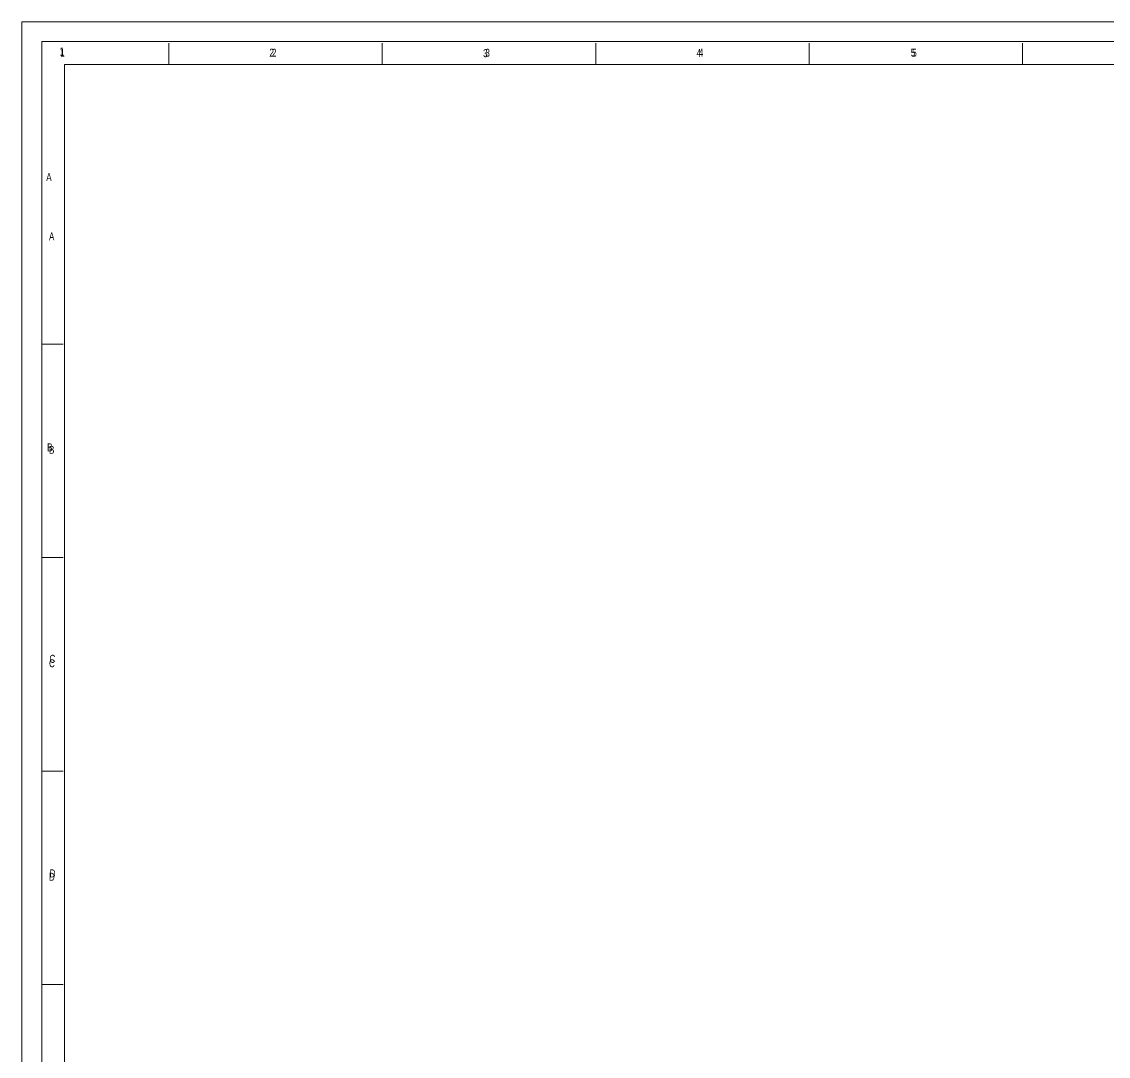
# Model space of a CAD drawing. Header units: millimetres. Extents: x 2640 to 417629, y -244569 to 49807.
# Drawn here: x 2640 to 91749, y -35005 to 49807 of the extents above; entities that cross this region are included whole.
import ezdxf

# ---------------------------------------------------------------- set-up
doc = ezdxf.new("R2010")
doc.units = ezdxf.units.MM
doc.styles.add('SLDTEXTSTYLE0', font='TXT', dxfattribs={"width": 0.75})

# ---------------------------------------------------------------- blocks, each defined once
blk = doc.blocks.new('A0 E1-100')
at = {"color": 1, "linetype": 'Continuous', "lineweight": 18}
for p, q in [((-115342, 0), (-115342, 82627)), ((-115342, 82627), (0, 82627)), ((-114361, 982), (-114361, 81645)), ((-114361, 81645), (-982, 81645))]:
    blk.add_line(p, q, dxfattribs=at)
at = {"linetype": 'Continuous', "lineweight": 18}
for p, q in [((-114880, 467), (-114880, 82170)), ((-114880, 82170), (-470, 82170))]:
    blk.add_line(p, q, dxfattribs=at)
at = {"color": 5, "linetype": 'Continuous', "lineweight": 15}
for p, q in [((-111954, 81644), (-111954, 82135)), ((-107042, 82135), (-107042, 81644)), ((-102129, 81644), (-102129, 82135)), ((-97217, 82135), (-97217, 81644)), ((-92305, 81644), (-92305, 82135)), ((-114385, 75209), (-114877, 75209)), ((-114877, 70297), (-114385, 70297)), ((-114385, 65384), (-114877, 65384)), ((-114877, 60472), (-114385, 60472))]:
    blk.add_line(p, q, dxfattribs=at)
at = {"color": 5, "linetype": 'Continuous', "lineweight": 15, "attachment_point": 1, "style": 'SLDTEXTSTYLE0'}
for s, insert, char_height in [('1', (-114471, 82035), 185), ('1', (-114451, 82005), 182), ('2', (-109640, 82008), 185), ('2', (-109580, 82005), 182), ('3', (-104721, 81995), 185), ('3', (-104668, 82005), 182), ('4', (-99808, 82002), 185), ('4', (-99755, 82005), 182), ('5', (-94875, 82008), 185), ('5', (-94843, 82005), 182), ('A', (-114777, 79146), 185), ('A', (-114713, 77780), 182), ('B', (-114757, 72924), 185), ('B', (-114713, 72868), 182), ('C', (-114703, 68059), 185), ('C', (-114713, 67955), 182), ('D', (-114713, 63043), 182), ('D', (-114697, 63122), 185)]:
    blk.add_mtext(s, dxfattribs=dict(at, insert=insert, char_height=char_height))

msp = doc.modelspace()

# ---------------------------------------------------------------- block references
at = {"xscale": 3.562703583061889, "yscale": 3.562703583061889, "zscale": 3.562703583061889}
msp.add_blockref('A0 E1-100', (413569.00688, -244568.99233), dxfattribs=at)

doc.saveas('drawing.dxf')
